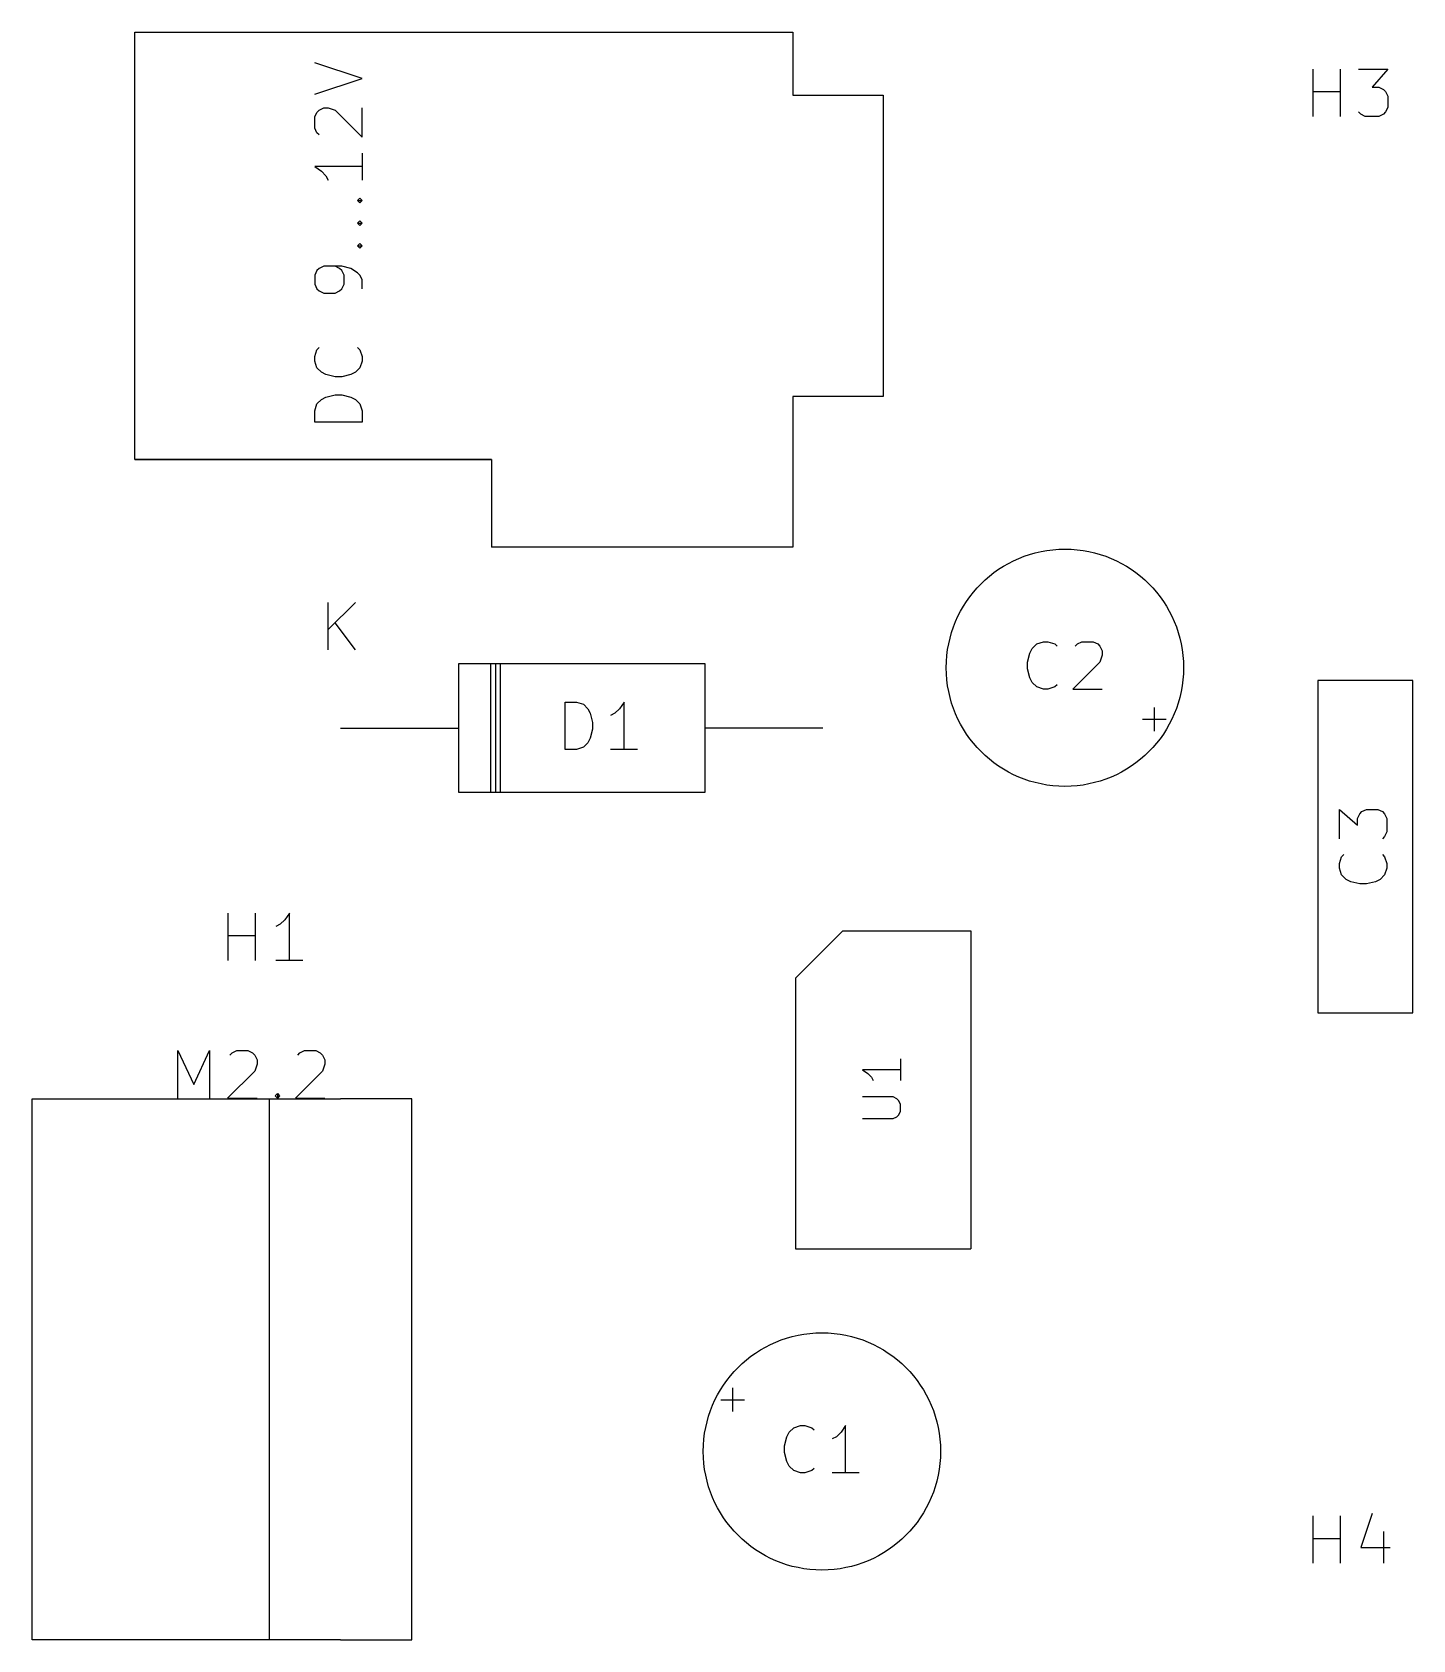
# Model space of a CAD drawing. Extents: x -1.4 to 27.7, y 1.1 to 35.
import ezdxf

# ---------------------------------------------------------------- set-up
doc = ezdxf.new("R2010")
doc.units = 0
doc.layers.add('BLACK', color=7, linetype='CONTINUOUS')

msp = doc.modelspace()

# ---------------------------------------------------------------- linework, layer by layer
at = {"layer": 'BLACK', "linetype": 'CONTINUOUS'}
for p, q in [((0.74, 25.98), (0.74, 34.98)), ((0.74, 34.98), (14.605, 34.98)), ((14.605, 34.98), (14.605, 33.655)), ((5.53238, 34.0038), (4.53238, 34.3371)), ((4.53238, 33.6705), (5.53238, 34.0038)), ((25.5731, 33.2026), (25.5731, 34.2026)), ((26.1445, 33.2026), (26.1445, 34.2026)), ((26.5255, 34.2026), (27.1445, 34.2026)), ((27.1445, 34.2026), (26.8112, 33.8217)), ((14.605, 33.655), (16.51, 33.655)), ((16.51, 33.655), (16.51, 27.305)), ((25.5731, 33.7264), (26.1445, 33.7264)), ((26.8112, 33.8217), (26.954, 33.8217)), ((26.954, 33.8217), (27.0493, 33.774)), ((27.0493, 33.774), (27.0969, 33.7264)), ((27.0969, 33.7264), (27.1445, 33.6312)), ((27.1445, 33.6312), (27.1445, 33.3931)), ((4.53238, 33.1943), (4.58, 33.2895)), ((4.53238, 32.9562), (4.53238, 33.1943)), ((4.58, 33.2895), (4.62762, 33.3371)), ((4.62762, 33.3371), (4.72286, 33.3848)), ((4.72286, 33.3848), (4.81809, 33.3848)), ((4.81809, 33.3848), (4.96095, 33.3371)), ((4.96095, 33.3371), (5.53238, 32.7657)), ((5.53238, 32.7657), (5.53238, 33.3848)), ((26.5731, 33.2502), (26.5255, 33.2979)), ((26.6683, 33.2026), (26.5731, 33.2502)), ((26.954, 33.2026), (26.6683, 33.2026)), ((27.0493, 33.2502), (26.954, 33.2026)), ((27.0969, 33.2979), (27.0493, 33.2502)), ((27.1445, 33.3931), (27.0969, 33.2979)), ((4.58, 32.861), (4.53238, 32.9562)), ((4.62762, 32.8133), (4.58, 32.861)), ((5.53238, 32.4324), (5.53238, 31.861)), ((5.53238, 32.1467), (4.53238, 32.1467)), ((4.53238, 32.1467), (4.67524, 32.0514)), ((4.67524, 32.0514), (4.77048, 31.9562)), ((4.77048, 31.9562), (4.81809, 31.861)), ((5.43714, 31.4324), (5.48476, 31.48)), ((5.48476, 31.3848), (5.43714, 31.4324)), ((5.43714, 31.4324), (5.53238, 31.4324)), ((5.48476, 31.48), (5.53238, 31.4324)), ((5.53238, 31.4324), (5.48476, 31.3848)), ((5.43714, 30.9562), (5.48476, 31.0038)), ((5.48476, 30.9086), (5.43714, 30.9562)), ((5.43714, 30.9562), (5.53238, 30.9562)), ((5.48476, 31.0038), (5.53238, 30.9562)), ((5.53238, 30.9562), (5.48476, 30.9086)), ((5.43714, 30.48), (5.48476, 30.5276)), ((5.48476, 30.5276), (5.53238, 30.48)), ((5.48476, 30.4324), (5.43714, 30.48)), ((5.43714, 30.48), (5.53238, 30.48)), ((5.53238, 30.48), (5.48476, 30.4324)), ((4.58, 29.9562), (4.53238, 29.861)), ((4.53238, 29.861), (4.53238, 29.6705)), ((4.62762, 30.0038), (4.58, 29.9562)), ((4.72286, 30.0514), (4.62762, 30.0038)), ((5.10381, 30.0514), (4.72286, 30.0514)), ((5.05619, 30.0038), (4.96095, 30.0514)), ((5.10381, 29.9562), (5.05619, 30.0038)), ((5.29428, 30.0038), (5.10381, 30.0514)), ((5.15143, 29.861), (5.10381, 29.9562)), ((5.15143, 29.6705), (5.15143, 29.861)), ((5.43714, 29.9086), (5.29428, 30.0038)), ((5.48476, 29.861), (5.43714, 29.9086)), ((5.53238, 29.7657), (5.48476, 29.861)), ((4.53238, 29.6705), (4.58, 29.5752)), ((4.58, 29.5752), (4.62762, 29.5276)), ((4.62762, 29.5276), (4.72286, 29.48)), ((4.72286, 29.48), (4.96095, 29.48)), ((4.96095, 29.48), (5.05619, 29.5276)), ((5.05619, 29.5276), (5.10381, 29.5752)), ((5.10381, 29.5752), (5.15143, 29.6705)), ((5.53238, 29.5752), (5.53238, 29.7657)), ((4.53238, 28.1467), (4.58, 28.2895)), ((4.53238, 28.0514), (4.53238, 28.1467)), ((4.58, 28.2895), (4.62762, 28.3371)), ((5.43714, 28.3371), (5.48476, 28.2895)), ((5.48476, 28.2895), (5.53238, 28.1467)), ((5.53238, 28.1467), (5.53238, 28.0514)), ((4.58, 27.9086), (4.53238, 28.0514)), ((4.67524, 27.8133), (4.58, 27.9086)), ((4.77048, 27.7657), (4.67524, 27.8133)), ((5.38952, 27.8133), (5.29428, 27.7657)), ((5.48476, 27.9086), (5.38952, 27.8133)), ((5.53238, 28.0514), (5.48476, 27.9086)), ((4.96095, 27.7181), (4.77048, 27.7657)), ((5.10381, 27.7181), (4.96095, 27.7181)), ((5.29428, 27.7657), (5.10381, 27.7181)), ((4.53238, 27.0038), (4.58, 27.1467)), ((4.58, 27.1467), (4.67524, 27.2419)), ((4.67524, 27.2419), (4.77048, 27.2895)), ((4.77048, 27.2895), (4.96095, 27.3371)), ((4.96095, 27.3371), (5.10381, 27.3371)), ((5.10381, 27.3371), (5.29428, 27.2895)), ((5.29428, 27.2895), (5.38952, 27.2419)), ((5.38952, 27.2419), (5.48476, 27.1467)), ((5.48476, 27.1467), (5.53238, 27.0038)), ((16.51, 27.305), (14.605, 27.305)), ((14.605, 27.305), (14.605, 24.13)), ((4.53238, 26.7657), (4.53238, 27.0038)), ((5.53238, 26.7657), (4.53238, 26.7657)), ((5.53238, 27.0038), (5.53238, 26.7657)), ((8.255, 25.98), (0.74, 25.98)), ((0.74, 25.98), (8.255, 25.98)), ((8.255, 25.98), (8.255, 24.13)), ((14.605, 24.13), (8.255, 24.13)), ((4.81809, 21.9676), (4.81809, 22.9676)), ((5.38952, 22.9676), (4.81809, 22.3962)), ((5.38952, 21.9676), (4.96095, 22.539)), ((19.6495, 21.9948), (19.7448, 22.09)), ((19.7448, 22.09), (19.8876, 22.1376)), ((19.8876, 22.1376), (19.9829, 22.1376)), ((19.9829, 22.1376), (20.1257, 22.09)), ((20.1257, 22.09), (20.1733, 22.0424)), ((20.5543, 22.0424), (20.6019, 22.09)), ((20.6019, 22.09), (20.6971, 22.1376)), ((20.6971, 22.1376), (20.9352, 22.1376)), ((20.9352, 22.1376), (21.0305, 22.09)), ((21.0305, 22.09), (21.0781, 22.0424)), ((21.0781, 22.0424), (21.1257, 21.9471)), ((19.5543, 21.709), (19.6019, 21.8995)), ((19.5543, 21.5662), (19.5543, 21.709)), ((19.6019, 21.8995), (19.6495, 21.9948)), ((21.0781, 21.709), (20.5067, 21.1376)), ((21.1257, 21.8519), (21.0781, 21.709)), ((21.1257, 21.9471), (21.1257, 21.8519)), ((7.56, 21.67), (7.56, 18.97)), ((12.76, 21.67), (7.56, 21.67)), ((8.24, 21.67), (8.24, 18.97)), ((8.34, 21.67), (8.34, 18.97)), ((8.44, 21.67), (8.44, 18.97)), ((12.76, 18.97), (12.76, 21.67)), ((19.6019, 21.3757), (19.5543, 21.5662)), ((19.6495, 21.2805), (19.6019, 21.3757)), ((19.7448, 21.1852), (19.6495, 21.2805)), ((19.8876, 21.1376), (19.7448, 21.1852)), ((19.9829, 21.1376), (19.8876, 21.1376)), ((20.1257, 21.1852), (19.9829, 21.1376)), ((20.1733, 21.2329), (20.1257, 21.1852)), ((20.5067, 21.1376), (21.1257, 21.1376)), ((27.67, 21.32), (25.67, 21.32)), ((25.67, 21.32), (25.67, 14.32)), ((27.67, 14.32), (27.67, 21.32)), ((9.8119, 19.8676), (9.8119, 20.8676)), ((9.8119, 20.8676), (10.05, 20.8676)), ((10.05, 20.8676), (10.1929, 20.82)), ((10.1929, 20.82), (10.2881, 20.7248)), ((10.2881, 20.7248), (10.3357, 20.6295)), ((10.9548, 20.7248), (10.8595, 20.6295)), ((11.05, 20.8676), (10.9548, 20.7248)), ((11.05, 19.8676), (11.05, 20.8676)), ((22.2236, 20.2525), (22.2236, 20.7525)), ((10.3357, 20.6295), (10.3833, 20.439)), ((10.3833, 20.439), (10.3833, 20.2962)), ((10.8595, 20.6295), (10.7643, 20.5819)), ((22.4736, 20.5025), (21.9736, 20.5025)), ((5.08, 20.32), (7.56, 20.32)), ((10.2881, 20.0105), (10.1929, 19.9152)), ((10.3357, 20.1057), (10.2881, 20.0105)), ((10.3833, 20.2962), (10.3357, 20.1057)), ((15.24, 20.32), (12.76, 20.32)), ((10.05, 19.8676), (9.8119, 19.8676)), ((10.1929, 19.9152), (10.05, 19.8676)), ((11.3357, 19.8676), (10.7643, 19.8676)), ((7.56, 18.97), (12.76, 18.97)), ((26.1224, 17.9867), (26.1224, 18.6057)), ((26.1224, 18.6057), (26.5033, 18.2724)), ((26.5033, 18.4152), (26.551, 18.5105)), ((26.5033, 18.2724), (26.5033, 18.4152)), ((26.551, 18.5105), (26.5986, 18.5581)), ((26.5986, 18.5581), (26.6938, 18.6057)), ((26.6938, 18.6057), (26.9319, 18.6057)), ((26.9319, 18.6057), (27.0271, 18.5581)), ((27.0271, 18.5581), (27.0748, 18.5105)), ((27.0748, 18.5105), (27.1224, 18.4152)), ((27.1224, 18.4152), (27.1224, 18.1295)), ((27.0748, 18.0343), (27.0271, 17.9867)), ((27.1224, 18.1295), (27.0748, 18.0343)), ((26.17, 17.6057), (26.2176, 17.6533)), ((27.0271, 17.6533), (27.0748, 17.6057)), ((26.1224, 17.4629), (26.17, 17.6057)), ((26.1224, 17.3676), (26.1224, 17.4629)), ((26.17, 17.2248), (26.1224, 17.3676)), ((27.0748, 17.6057), (27.1224, 17.4629)), ((27.1224, 17.3676), (27.0748, 17.2248)), ((27.1224, 17.4629), (27.1224, 17.3676)), ((26.2652, 17.1295), (26.17, 17.2248)), ((26.3605, 17.0819), (26.2652, 17.1295)), ((26.551, 17.0343), (26.3605, 17.0819)), ((26.6938, 17.0343), (26.551, 17.0343)), ((26.8843, 17.0819), (26.6938, 17.0343)), ((26.9795, 17.1295), (26.8843, 17.0819)), ((27.0748, 17.2248), (26.9795, 17.1295)), ((2.7131, 15.4226), (2.7131, 16.4226)), ((3.28452, 15.4226), (3.28452, 16.4226)), ((3.90357, 16.2798), (3.80833, 16.1845)), ((3.99881, 16.4226), (3.90357, 16.2798)), ((3.99881, 15.4226), (3.99881, 16.4226)), ((2.7131, 15.9464), (3.28452, 15.9464)), ((3.80833, 16.1845), (3.7131, 16.1369)), ((14.66, 15.05), (15.66, 16.05)), ((15.66, 16.05), (18.36, 16.05)), ((18.36, 16.05), (18.36, 9.35)), ((4.28452, 15.4226), (3.7131, 15.4226)), ((14.66, 15.05), (14.66, 9.35)), ((25.67, 14.32), (27.67, 14.32)), ((1.65119, 12.5226), (1.65119, 13.5226)), ((1.65119, 13.5226), (1.98452, 12.8083)), ((1.98452, 12.8083), (2.31786, 13.5226)), ((2.31786, 13.5226), (2.31786, 12.5226)), ((2.74643, 13.4274), (2.79405, 13.475)), ((2.79405, 13.475), (2.88928, 13.5226)), ((2.88928, 13.5226), (3.12738, 13.5226)), ((3.12738, 13.5226), (3.22262, 13.475)), ((3.22262, 13.475), (3.27024, 13.4274)), ((3.27024, 13.4274), (3.31786, 13.3321)), ((3.31786, 13.2369), (3.27024, 13.094)), ((3.31786, 13.3321), (3.31786, 13.2369)), ((4.175, 13.4274), (4.22262, 13.475)), ((4.22262, 13.475), (4.31786, 13.5226)), ((4.31786, 13.5226), (4.55595, 13.5226)), ((4.55595, 13.5226), (4.65119, 13.475)), ((4.65119, 13.475), (4.69881, 13.4274)), ((4.69881, 13.4274), (4.74643, 13.3321)), ((4.74643, 13.2369), (4.69881, 13.094)), ((4.74643, 13.3321), (4.74643, 13.2369)), ((16.8719, 13.3476), (16.8719, 12.8905)), ((3.27024, 13.094), (2.69881, 12.5226)), ((4.69881, 13.094), (4.12738, 12.5226)), ((16.8719, 13.119), (16.0719, 13.119)), ((16.0719, 13.119), (16.1862, 13.0429)), ((16.1862, 13.0429), (16.2624, 12.9667)), ((16.2624, 12.9667), (16.3005, 12.8905)), ((3.69881, 12.5702), (3.74643, 12.6179)), ((3.74643, 12.5226), (3.69881, 12.5702)), ((3.74643, 12.6179), (3.79405, 12.5702)), ((3.74643, 12.6179), (3.74643, 12.5226)), ((3.79405, 12.5702), (3.74643, 12.5226)), ((16.7195, 12.5476), (16.0719, 12.5476)), ((16.7957, 12.5095), (16.7195, 12.5476)), ((-1.42, 1.11), (-1.42, 12.51)), ((-1.42, 12.51), (5.08, 12.51)), ((2.69881, 12.5226), (3.31786, 12.5226)), ((3.58, 1.11), (3.58, 12.51)), ((4.12738, 12.5226), (4.74643, 12.5226)), ((6.58, 12.51), (5.08, 12.51)), ((6.58, 1.11), (6.58, 12.51)), ((16.8338, 12.4714), (16.7957, 12.5095)), ((16.8719, 12.3952), (16.8338, 12.4714)), ((16.8338, 12.1667), (16.8719, 12.2429)), ((16.8719, 12.2429), (16.8719, 12.3952)), ((16.0719, 12.0905), (16.7195, 12.0905)), ((16.7195, 12.0905), (16.7957, 12.1286)), ((16.7957, 12.1286), (16.8338, 12.1667)), ((14.66, 9.35), (18.36, 9.35)), ((13.0864, 6.1675), (13.5864, 6.1675)), ((13.3364, 6.4175), (13.3364, 5.9175)), ((14.4819, 5.38952), (14.5295, 5.48476)), ((14.5295, 5.48476), (14.6248, 5.58)), ((14.6248, 5.58), (14.7676, 5.62762)), ((14.7676, 5.62762), (14.8629, 5.62762)), ((14.8629, 5.62762), (15.0057, 5.58)), ((15.0057, 5.58), (15.0533, 5.53238)), ((15.6248, 5.48476), (15.5295, 5.38952)), ((15.72, 5.62762), (15.6248, 5.48476)), ((15.72, 4.62762), (15.72, 5.62762)), ((14.4343, 5.19905), (14.4819, 5.38952)), ((14.4343, 5.05619), (14.4343, 5.19905)), ((15.5295, 5.38952), (15.4343, 5.3419)), ((14.4819, 4.86571), (14.4343, 5.05619)), ((14.5295, 4.77048), (14.4819, 4.86571)), ((14.6248, 4.67524), (14.5295, 4.77048)), ((14.7676, 4.62762), (14.6248, 4.67524)), ((14.8629, 4.62762), (14.7676, 4.62762)), ((15.0057, 4.67524), (14.8629, 4.62762)), ((15.0533, 4.72286), (15.0057, 4.67524)), ((16.0057, 4.62762), (15.4343, 4.62762)), ((26.8112, 3.77024), (26.5731, 3.05595)), ((25.5731, 2.72262), (25.5731, 3.72262)), ((26.1445, 2.72262), (26.1445, 3.72262)), ((27.0493, 3.38929), (27.0493, 2.72262)), ((25.5731, 3.24643), (26.1445, 3.24643)), ((26.5731, 3.05595), (27.1921, 3.05595)), ((5.08, 1.11), (-1.42, 1.11)), ((5.08, 1.11), (6.58, 1.11))]:
    msp.add_line(p, q, dxfattribs=at)
at = {"layer": 'BLACK'}
for centre in [(20.34, 21.59), (15.22, 5.08)]:
    msp.add_circle(centre, 2.5, dxfattribs=at)

doc.saveas('drawing.dxf')
